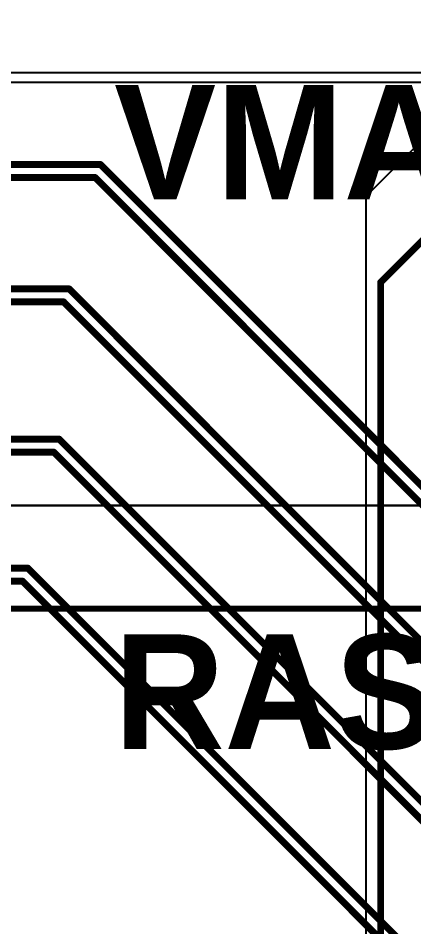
# Model space of a CAD drawing. Header units: inches. Extents: x 0 to 110, y 0 to 95.
# Drawn here: x 51.6 to 60.25, y 63.35 to 83.2 of the extents above; entities that cross this region are included whole.
import ezdxf

# ---------------------------------------------------------------- set-up
doc = ezdxf.new("R2010")
doc.units = ezdxf.units.IN
for name, color, linetype in [('Bottom Layer', 5, 'Continuous'), ('Int2', 76, 'Continuous'), ('Mechanical 13', 56, 'Continuous'), ('Top Courtyard', 56, 'Continuous'), ('Top Layer', 1, 'Continuous'), ('Top Overlay', 2, 'Continuous')]:
    doc.layers.add(name, color=color, linetype=linetype)
doc.styles.add('Century Gothic_Bold', font='', dxfattribs={"height": 0.2})
doc.styles.get('Century Gothic_Bold').set_extended_font_data('Century Gothic', bold=True)

# ---------------------------------------------------------------- blocks, each defined once
blk = doc.blocks.new('RPI_1037')
at = {"layer": 'Mechanical 13'}
blk.add_lwpolyline([(39.5, -28, 0.127, 0.127, 0), (-39.5, -28, 0.127, 0.127, 0)], format="xyseb", dxfattribs=at)
at = {"layer": 'Top Courtyard'}
blk.add_lwpolyline([(45.25, -30.255, 0.05, 0.05, 0), (-42.75, -30.255, 0.05, 0.05, 0)], format="xyseb", dxfattribs=at)
at = {"layer": 'Top Overlay'}
blk.add_lwpolyline([(39.5, -28, 0.127, 0.127, 0), (-39.5, -28, 0.127, 0.127, 0)], format="xyseb", dxfattribs=at)

msp = doc.modelspace()

# ---------------------------------------------------------------- linework, layer by layer
at = {"layer": 'Bottom Layer'}
for points in [[(26.6, 80, 0.15, 0.15, 0), (53.402, 80, 0.15, 0.15, 0)], [(53.402, 80, 0.15, 0.15, 0), (66.218, 67.184, 0.15, 0.15, 0)], [(26.482, 79.716, 0.15, 0.15, 0), (53.284, 79.716, 0.15, 0.15, 0)], [(53.284, 79.716, 0.15, 0.15, 0), (66.1, 66.9, 0.15, 0.15, 0)], [(24.616, 77.284, 0.15, 0.15, 0), (52.716, 77.284, 0.15, 0.15, 0)], [(52.716, 77.284, 0.15, 0.15, 0), (71.316, 58.684, 0.15, 0.15, 0)], [(24.498, 77, 0.15, 0.15, 0), (52.598, 77, 0.15, 0.15, 0)], [(52.598, 77, 0.15, 0.15, 0), (71.198, 58.4, 0.15, 0.15, 0)], [(22.773, 74, 0.15, 0.15, 0), (52.502, 74, 0.15, 0.15, 0)], [(52.502, 74, 0.15, 0.15, 0), (69.618, 56.884, 0.15, 0.15, 0)], [(22.655, 73.716, 0.15, 0.15, 0), (52.384, 73.716, 0.15, 0.15, 0)], [(52.384, 73.716, 0.15, 0.15, 0), (69.5, 56.6, 0.15, 0.15, 0)], [(20.225, 71.184, 0.15, 0.15, 0), (51.816, 71.184, 0.15, 0.15, 0)], [(51.816, 71.184, 0.15, 0.15, 0), (67.817, 55.183, 0.15, 0.15, 0)], [(20.107, 70.9, 0.15, 0.15, 0), (51.698, 70.9, 0.15, 0.15, 0)], [(51.698, 70.9, 0.15, 0.15, 0), (67.699, 54.899, 0.15, 0.15, 0)]]:
    msp.add_lwpolyline(points, format="xyseb", dxfattribs=at)
for points in [[(53.364, 80, 0.075, 0.075, 1), (53.439, 80, 0.075, 0.075, 1)], [(53.364, 80, 0.075, 0.075, 1), (53.439, 80, 0.075, 0.075, 1)], [(53.247, 79.716, 0.075, 0.075, 1), (53.322, 79.716, 0.075, 0.075, 1)], [(53.247, 79.716, 0.075, 0.075, 1), (53.322, 79.716, 0.075, 0.075, 1)], [(52.678, 77.284, 0.075, 0.075, 1), (52.753, 77.284, 0.075, 0.075, 1)], [(52.678, 77.284, 0.075, 0.075, 1), (52.753, 77.284, 0.075, 0.075, 1)], [(52.561, 77, 0.075, 0.075, 1), (52.636, 77, 0.075, 0.075, 1)], [(52.561, 77, 0.075, 0.075, 1), (52.636, 77, 0.075, 0.075, 1)], [(52.464, 74, 0.075, 0.075, 1), (52.539, 74, 0.075, 0.075, 1)], [(52.464, 74, 0.075, 0.075, 1), (52.539, 74, 0.075, 0.075, 1)], [(52.347, 73.716, 0.075, 0.075, 1), (52.422, 73.716, 0.075, 0.075, 1)], [(52.347, 73.716, 0.075, 0.075, 1), (52.422, 73.716, 0.075, 0.075, 1)], [(51.778, 71.184, 0.075, 0.075, 1), (51.853, 71.184, 0.075, 0.075, 1)], [(51.778, 71.184, 0.075, 0.075, 1), (51.853, 71.184, 0.075, 0.075, 1)], [(51.661, 70.9, 0.075, 0.075, 1), (51.736, 70.9, 0.075, 0.075, 1)], [(51.661, 70.9, 0.075, 0.075, 1), (51.736, 70.9, 0.075, 0.075, 1)]]:
    msp.add_lwpolyline(points, format="xyseb", close=True, dxfattribs=at)
at = {"layer": 'Int2'}
for p, q in [((75.25, 82), (50.75, 82)), ((50.75, 81.796), (75.166, 81.796))]:
    msp.add_line(p, q, dxfattribs=at)
at = {"layer": 'Top Layer'}
for p, q in [((65.4, 85.5), (59.2, 79.3)), ((59.2, 79.3), (59.2, 45.452))]:
    msp.add_line(p, q, dxfattribs=at)
for points in [[(59.525, 77.425, 0.15, 0.15, 0), (67.104, 85.004, 0.15, 0.15, 0)], [(59.525, 37.8, 0.15, 0.15, 0), (59.525, 77.425, 0.15, 0.15, 0)]]:
    msp.add_lwpolyline(points, format="xyseb", dxfattribs=at)
msp.add_lwpolyline([(59.487, 77.425, 0.075, 0.075, 1), (59.562, 77.425, 0.075, 0.075, 1)], format="xyseb", close=True, dxfattribs=at)
msp.add_lwpolyline([(59.487, 77.425, 0.075, 0.075, 1), (59.562, 77.425, 0.075, 0.075, 1)], format="xyseb", close=True, dxfattribs=at)

# ---------------------------------------------------------------- block references
at = {"rotation": 180}
msp.add_blockref('RPI_1037', (44.9, 42.3), dxfattribs=at)

# ---------------------------------------------------------------- texts
at = {"layer": 'Top Overlay', "style": 'Century Gothic_Bold'}
for s, p in [('VMA SAUVC26', (53.7, 79.237)), ('RASPBERRY PI 4', (53.7, 67.237))]:
    msp.add_text(s, height=2.5, rotation=360, dxfattribs=at).set_placement(p)

doc.saveas('drawing.dxf')
